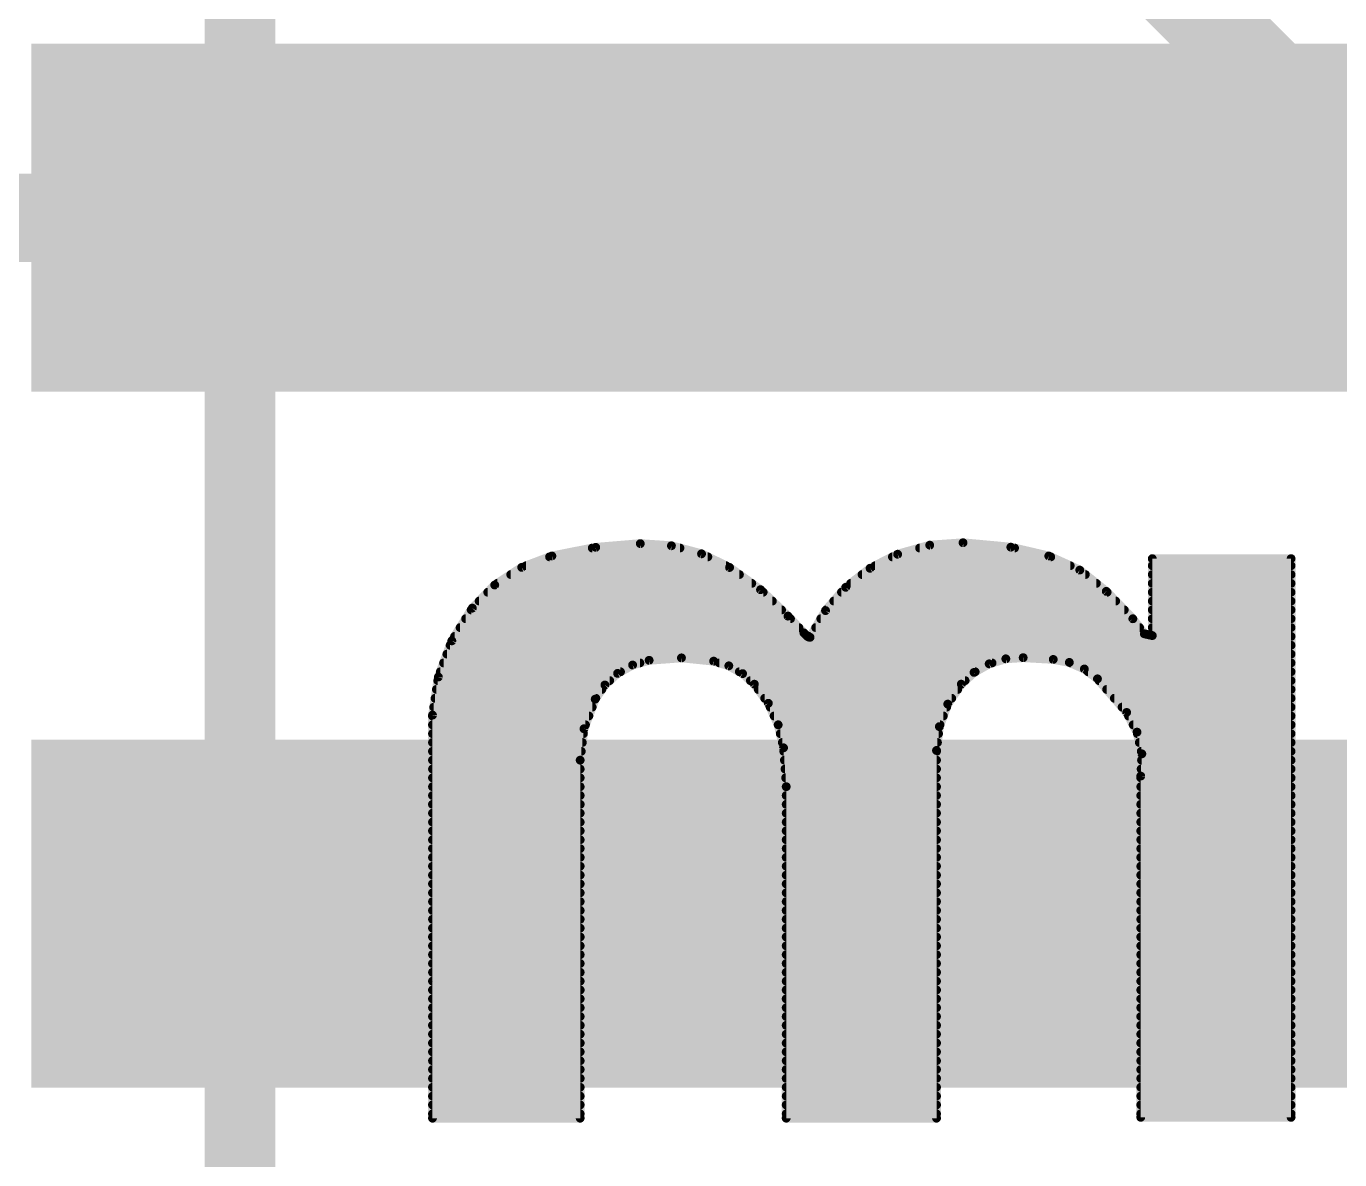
# Model space of a CAD drawing. Extents: x -109 to 32, y -1 to 19.
# Drawn here: x 5.196 to 8.969, y 9.723 to 12.98 of the extents above; entities that cross this region are included whole.
import ezdxf

# ---------------------------------------------------------------- set-up
doc = ezdxf.new("R2010")
doc.units = 0
for name, color, linetype in [('1', 12, 'CONTINUOUS'), ('16', 132, 'CONTINUOUS'), ('22', 53, 'CONTINUOUS'), ('51', 53, 'CONTINUOUS')]:
    doc.layers.add(name, color=color, linetype=linetype)

# ---------------------------------------------------------------- blocks, each defined once
blk = doc.blocks.new('RECT')
blk.add_solid([(-0.5, -0.5), (0.5, -0.5), (-0.5, 0.5), (0.5, 0.5)])

msp = doc.modelspace()

# ---------------------------------------------------------------- linework, layer by layer
at = {"layer": '1', "const_width": 0.254}
msp.add_lwpolyline([(4.7846, 12.43), (7.51, 12.43)], dxfattribs=at)
at = {"layer": '1', "const_width": 0.127}
msp.add_lwpolyline([(7.51, 12.3665, 1), (7.51, 12.4935)], format="xyb", dxfattribs=at)
at = {"layer": '16', "const_width": 0.254}
for points in [[(3.81, 17.78), (8.89, 12.7)], [(8.89, 12.7), (15.24, 12.7)]]:
    msp.add_lwpolyline(points, dxfattribs=at)
at = {"layer": '16', "const_width": 0.127}
for points in [[(8.89, 12.7635, 1), (8.89, 12.6365)], [(8.8451, 12.6551, 1), (8.9349, 12.7449)]]:
    msp.add_lwpolyline(points, format="xyb", dxfattribs=at)
at = {"layer": '22', "const_width": 0.0254}
for points in [[(7.8867, 11.496), (7.791, 11.4891)], [(8.0239, 11.4833), (7.8867, 11.496)], [(6.7056, 11.4579), (6.619, 11.4252)], [(6.8316, 11.4828), (6.7056, 11.4579)], [(6.8216, 11.4808), (7.0735, 11.4808)], [(6.9596, 11.4935), (6.8316, 11.4828)], [(7.049, 11.4874), (6.9596, 11.4935)], [(7.1356, 11.4642), (7.049, 11.4874)], [(7.2161, 11.4249), (7.1356, 11.4642)], [(7.6987, 11.463), (7.6197, 11.4227)], [(7.791, 11.4891), (7.6987, 11.463)], [(7.7618, 11.4808), (8.0347, 11.4808)], [(8.1331, 11.4579), (8.0239, 11.4833)], [(8.222, 11.4175), (8.1331, 11.4579)], [(6.619, 11.4252), (6.5415, 11.3745)], [(6.6316, 11.43), (7.2057, 11.43)], [(6.699, 11.4554), (7.1536, 11.4554)], [(7.305, 11.3611), (7.2161, 11.4249)], [(7.6197, 11.4227), (7.5499, 11.368)], [(7.6341, 11.43), (8.1945, 11.43)], [(7.6838, 11.4554), (8.1386, 11.4554)], [(8.829, 11.4503), (8.4303, 11.4503)], [(8.4303, 11.4503), (8.4303, 11.2293)], [(8.4303, 11.43), (8.829, 11.43)], [(8.829, 9.845), (8.829, 11.4503)], [(6.5875, 11.4046), (7.2444, 11.4046)], [(7.5966, 11.4046), (8.2381, 11.4046)], [(8.2982, 11.3563), (8.222, 11.4175)], [(8.4303, 11.4046), (8.829, 11.4046)], [(6.5415, 11.3745), (6.477, 11.3081)], [(6.5214, 11.3538), (7.3126, 11.3538)], [(6.5487, 11.3792), (7.2798, 11.3792)], [(7.3838, 11.2852), (7.305, 11.3611)], [(7.5499, 11.368), (7.4917, 11.3011)], [(7.5375, 11.3538), (8.3006, 11.3538)], [(7.5641, 11.3792), (8.2697, 11.3792)], [(8.3744, 11.2776), (8.2982, 11.3563)], [(8.4303, 11.3792), (8.829, 11.3792)], [(8.4303, 11.3538), (8.829, 11.3538)], [(6.477, 11.3081), (6.4182, 11.2142)], [(6.4967, 11.3284), (7.339, 11.3284)], [(7.5154, 11.3284), (8.3252, 11.3284)], [(8.4303, 11.3284), (8.829, 11.3284)], [(6.4579, 11.2776), (7.391, 11.2776)], [(6.4738, 11.303), (7.3653, 11.303)], [(7.4295, 11.237), (7.3838, 11.2852)], [(7.4917, 11.3011), (7.4473, 11.2243)], [(7.4781, 11.2776), (8.3744, 11.2776)], [(7.4933, 11.303), (8.3498, 11.303)], [(8.4074, 11.2344), (8.3744, 11.2776)], [(8.4303, 11.303), (8.829, 11.303)], [(8.4303, 11.2776), (8.829, 11.2776)], [(6.442, 11.2522), (7.4151, 11.2522)], [(7.4386, 11.2279), (7.4295, 11.237)], [(7.4634, 11.2522), (8.3938, 11.2522)], [(8.4303, 11.2293), (8.4074, 11.2344)], [(8.4303, 11.2522), (8.829, 11.2522)], [(6.4182, 11.2142), (6.3795, 11.1103)], [(6.4134, 11.2014), (8.829, 11.2014)], [(6.4261, 11.2268), (7.4402, 11.2268)], [(7.4426, 11.2252), (7.4386, 11.2279)], [(7.4473, 11.2243), (7.4426, 11.2252)], [(7.4487, 11.2268), (8.829, 11.2268)], [(6.404, 11.176), (8.829, 11.176)], [(6.9375, 11.1447), (6.985, 11.1582)], [(6.985, 11.1582), (7.0778, 11.1652)], [(7.0778, 11.1652), (7.1704, 11.1557)], [(7.1704, 11.1557), (7.2139, 11.1424)], [(7.9617, 11.1481), (8.0096, 11.1625)], [(8.0096, 11.1625), (8.0594, 11.1658)], [(8.0594, 11.1658), (8.1458, 11.1608)], [(8.1458, 11.1608), (8.1921, 11.1521)], [(6.3851, 11.1252), (6.9027, 11.1252)], [(6.3945, 11.1506), (6.9584, 11.1506)], [(6.8579, 11.0873), (6.8944, 11.1206)], [(6.8944, 11.1206), (6.9375, 11.1447)], [(7.187, 11.1506), (7.97, 11.1506)], [(7.2139, 11.1424), (7.2535, 11.12)], [(7.2442, 11.1252), (7.9215, 11.1252)], [(7.2535, 11.12), (7.2873, 11.0896)], [(7.8816, 11.0896), (7.9184, 11.1234)], [(7.9184, 11.1234), (7.9617, 11.1481)], [(8.1921, 11.1521), (8.2352, 11.1332)], [(8.1956, 11.1506), (8.829, 11.1506)], [(8.2352, 11.1332), (8.2728, 11.1049)], [(8.2458, 11.1252), (8.829, 11.1252)], [(6.3795, 11.1103), (6.3627, 11.0007)], [(6.3779, 11.0998), (6.8717, 11.0998)], [(6.8301, 11.0465), (6.8579, 11.0873)], [(7.2759, 11.0998), (7.8927, 11.0998)], [(7.2873, 11.0896), (7.3274, 11.0347)], [(7.8429, 11.0324), (7.8816, 11.0896)], [(8.2728, 11.1049), (8.3566, 11.0084)], [(8.2772, 11.0998), (8.829, 11.0998)], [(6.3701, 11.049), (6.8318, 11.049)], [(6.374, 11.0744), (6.8492, 11.0744)], [(6.7979, 10.9615), (6.8301, 11.0465)], [(7.2984, 11.0744), (7.8713, 11.0744)], [(7.3169, 11.049), (7.8541, 11.049)], [(8.2993, 11.0744), (8.829, 11.0744)], [(8.3213, 11.049), (8.829, 11.049)], [(6.3662, 11.0236), (6.8214, 11.0236)], [(7.3274, 11.0347), (7.3557, 10.973)], [(7.3325, 11.0236), (7.8396, 11.0236)], [(7.8187, 10.9677), (7.8429, 11.0324)], [(8.3434, 11.0236), (8.829, 11.0236)], [(8.3566, 11.0084), (8.3864, 10.9518)], [(6.3627, 11.0007), (6.3627, 9.8425)], [(6.3627, 10.9982), (6.8118, 10.9982)], [(6.3627, 10.9728), (6.8021, 10.9728)], [(7.3441, 10.9982), (7.8301, 10.9982)], [(7.3557, 10.973), (7.3711, 10.9068)], [(7.3557, 10.9728), (7.8206, 10.9728)], [(7.8105, 10.8991), (7.8187, 10.9677)], [(8.362, 10.9982), (8.829, 10.9982)], [(8.3754, 10.9728), (8.829, 10.9728)], [(6.3627, 10.9474), (6.7961, 10.9474)], [(6.7869, 10.8712), (6.7979, 10.9615)], [(7.3616, 10.9474), (7.8163, 10.9474)], [(8.3864, 10.9518), (8.4003, 10.8894)], [(8.3874, 10.9474), (8.829, 10.9474)], [(6.3627, 10.922), (6.7931, 10.922)], [(6.3627, 10.8966), (6.79, 10.8966)], [(7.3676, 10.922), (7.8132, 10.922)], [(7.3711, 10.9068), (7.3787, 10.795)], [(7.3718, 10.8966), (7.8105, 10.8966)], [(7.8105, 9.8425), (7.8105, 10.8991)], [(8.393, 10.922), (8.829, 10.922)], [(8.3987, 10.8966), (8.829, 10.8966)], [(6.3627, 10.8712), (6.7869, 10.8712)], [(6.7869, 9.8425), (6.7869, 10.8712)], [(7.3735, 10.8712), (7.8105, 10.8712)], [(8.4003, 10.8894), (8.3972, 10.8255)], [(8.3994, 10.8712), (8.829, 10.8712)], [(6.3627, 10.8458), (6.7869, 10.8458)], [(6.3627, 10.8204), (6.7869, 10.8204)], [(7.3752, 10.8458), (7.8105, 10.8458)], [(7.377, 10.8204), (7.8105, 10.8204)], [(8.3972, 10.8255), (8.3972, 9.845)], [(8.3972, 10.8204), (8.829, 10.8204)], [(8.3982, 10.8458), (8.829, 10.8458)], [(6.3627, 10.795), (6.7869, 10.795)], [(7.3787, 10.795), (7.3787, 9.8425)], [(7.3787, 10.795), (7.8105, 10.795)], [(8.3972, 10.795), (8.829, 10.795)], [(6.3627, 10.7696), (6.7869, 10.7696)], [(6.3627, 10.7442), (6.7869, 10.7442)], [(7.3787, 10.7696), (7.8105, 10.7696)], [(7.3787, 10.7442), (7.8105, 10.7442)], [(8.3972, 10.7696), (8.829, 10.7696)], [(8.3972, 10.7442), (8.829, 10.7442)], [(6.3627, 10.7188), (6.7869, 10.7188)], [(7.3787, 10.7188), (7.8105, 10.7188)], [(8.3972, 10.7188), (8.829, 10.7188)], [(6.3627, 10.6934), (6.7869, 10.6934)], [(6.3627, 10.668), (6.7869, 10.668)], [(7.3787, 10.6934), (7.8105, 10.6934)], [(7.3787, 10.668), (7.8105, 10.668)], [(8.3972, 10.6934), (8.829, 10.6934)], [(8.3972, 10.668), (8.829, 10.668)], [(6.3627, 10.6426), (6.7869, 10.6426)], [(7.3787, 10.6426), (7.8105, 10.6426)], [(8.3972, 10.6426), (8.829, 10.6426)], [(6.3627, 10.6172), (6.7869, 10.6172)], [(6.3627, 10.5918), (6.7869, 10.5918)], [(7.3787, 10.6172), (7.8105, 10.6172)], [(7.3787, 10.5918), (7.8105, 10.5918)], [(8.3972, 10.6172), (8.829, 10.6172)], [(8.3972, 10.5918), (8.829, 10.5918)], [(6.3627, 10.5664), (6.7869, 10.5664)], [(7.3787, 10.5664), (7.8105, 10.5664)], [(8.3972, 10.5664), (8.829, 10.5664)], [(6.3627, 10.541), (6.7869, 10.541)], [(6.3627, 10.5156), (6.7869, 10.5156)], [(7.3787, 10.541), (7.8105, 10.541)], [(7.3787, 10.5156), (7.8105, 10.5156)], [(8.3972, 10.541), (8.829, 10.541)], [(8.3972, 10.5156), (8.829, 10.5156)], [(6.3627, 10.4902), (6.7869, 10.4902)], [(7.3787, 10.4902), (7.8105, 10.4902)], [(8.3972, 10.4902), (8.829, 10.4902)], [(6.3627, 10.4648), (6.7869, 10.4648)], [(6.3627, 10.4394), (6.7869, 10.4394)], [(7.3787, 10.4648), (7.8105, 10.4648)], [(7.3787, 10.4394), (7.8105, 10.4394)], [(8.3972, 10.4648), (8.829, 10.4648)], [(8.3972, 10.4394), (8.829, 10.4394)], [(6.3627, 10.414), (6.7869, 10.414)], [(7.3787, 10.414), (7.8105, 10.414)], [(8.3972, 10.414), (8.829, 10.414)], [(6.3627, 10.3886), (6.7869, 10.3886)], [(6.3627, 10.3632), (6.7869, 10.3632)], [(7.3787, 10.3886), (7.8105, 10.3886)], [(7.3787, 10.3632), (7.8105, 10.3632)], [(8.3972, 10.3886), (8.829, 10.3886)], [(8.3972, 10.3632), (8.829, 10.3632)], [(6.3627, 10.3378), (6.7869, 10.3378)], [(7.3787, 10.3378), (7.8105, 10.3378)], [(8.3972, 10.3378), (8.829, 10.3378)], [(6.3627, 10.3124), (6.7869, 10.3124)], [(7.3787, 10.3124), (7.8105, 10.3124)], [(8.3972, 10.3124), (8.829, 10.3124)], [(6.3627, 10.287), (6.7869, 10.287)], [(6.3627, 10.2616), (6.7869, 10.2616)], [(7.3787, 10.287), (7.8105, 10.287)], [(7.3787, 10.2616), (7.8105, 10.2616)], [(8.3972, 10.287), (8.829, 10.287)], [(8.3972, 10.2616), (8.829, 10.2616)], [(6.3627, 10.2362), (6.7869, 10.2362)], [(7.3787, 10.2362), (7.8105, 10.2362)], [(8.3972, 10.2362), (8.829, 10.2362)], [(6.3627, 10.2108), (6.7869, 10.2108)], [(6.3627, 10.1854), (6.7869, 10.1854)], [(7.3787, 10.2108), (7.8105, 10.2108)], [(7.3787, 10.1854), (7.8105, 10.1854)], [(8.3972, 10.2108), (8.829, 10.2108)], [(8.3972, 10.1854), (8.829, 10.1854)], [(6.3627, 10.16), (6.7869, 10.16)], [(7.3787, 10.16), (7.8105, 10.16)], [(8.3972, 10.16), (8.829, 10.16)], [(6.3627, 10.1346), (6.7869, 10.1346)], [(6.3627, 10.1092), (6.7869, 10.1092)], [(7.3787, 10.1346), (7.8105, 10.1346)], [(7.3787, 10.1092), (7.8105, 10.1092)], [(8.3972, 10.1346), (8.829, 10.1346)], [(8.3972, 10.1092), (8.829, 10.1092)], [(6.3627, 10.0838), (6.7869, 10.0838)], [(7.3787, 10.0838), (7.8105, 10.0838)], [(8.3972, 10.0838), (8.829, 10.0838)], [(6.3627, 10.0584), (6.7869, 10.0584)], [(6.3627, 10.033), (6.7869, 10.033)], [(7.3787, 10.0584), (7.8105, 10.0584)], [(7.3787, 10.033), (7.8105, 10.033)], [(8.3972, 10.0584), (8.829, 10.0584)], [(8.3972, 10.033), (8.829, 10.033)], [(6.3627, 10.0076), (6.7869, 10.0076)], [(7.3787, 10.0076), (7.8105, 10.0076)], [(8.3972, 10.0076), (8.829, 10.0076)], [(6.3627, 9.9822), (6.7869, 9.9822)], [(6.3627, 9.9568), (6.7869, 9.9568)], [(7.3787, 9.9822), (7.8105, 9.9822)], [(7.3787, 9.9568), (7.8105, 9.9568)], [(8.3972, 9.9822), (8.829, 9.9822)], [(8.3972, 9.9568), (8.829, 9.9568)], [(6.3627, 9.9314), (6.7869, 9.9314)], [(7.3787, 9.9314), (7.8105, 9.9314)], [(8.3972, 9.9314), (8.829, 9.9314)], [(6.3627, 9.906), (6.7869, 9.906)], [(6.3627, 9.8806), (6.7869, 9.8806)], [(7.3787, 9.906), (7.8105, 9.906)], [(7.3787, 9.8806), (7.8105, 9.8806)], [(8.3972, 9.906), (8.829, 9.906)], [(8.3972, 9.8806), (8.829, 9.8806)], [(6.3627, 9.8552), (6.7869, 9.8552)], [(6.3627, 9.8425), (6.7869, 9.8425)], [(7.3787, 9.8552), (7.8105, 9.8552)], [(7.3787, 9.8425), (7.8105, 9.8425)], [(8.3972, 9.8552), (8.829, 9.8552)], [(8.3972, 9.845), (8.829, 9.845)]]:
    msp.add_lwpolyline(points, dxfattribs=at)
at = {"layer": '22', "const_width": 0.0127}
for points in [[(7.8873, 11.5023, 1), (7.8861, 11.4897)], [(7.8872, 11.4897, 1), (7.8862, 11.5023)], [(6.7044, 11.4641, 1), (6.7068, 11.4517)], [(6.7078, 11.452, 1), (6.7034, 11.4638)], [(6.8216, 11.4871, 1), (6.8216, 11.4745)], [(6.8311, 11.4891, 1), (6.8321, 11.4765)], [(6.8328, 11.4766, 1), (6.8304, 11.489)], [(6.96, 11.4998, 1), (6.9592, 11.4872)], [(6.9601, 11.4872, 1), (6.9591, 11.4998)], [(7.0506, 11.4935, 1), (7.0474, 11.4812)], [(7.0486, 11.481, 1), (7.0494, 11.4937)], [(7.0735, 11.4745, 1), (7.0735, 11.4871)], [(7.1384, 11.4699, 1), (7.1328, 11.4585)], [(7.1339, 11.4581, 1), (7.1372, 11.4703)], [(7.697, 11.4691, 1), (7.7004, 11.4569)], [(7.7016, 11.4573, 1), (7.6958, 11.4687)], [(7.7618, 11.4871, 1), (7.7618, 11.4745)], [(7.7906, 11.4954, 1), (7.7915, 11.4827)], [(7.7927, 11.4829, 1), (7.7893, 11.4952)], [(8.0253, 11.4895, 1), (8.0225, 11.4771)], [(8.0233, 11.477, 1), (8.0245, 11.4896)], [(8.0347, 11.4745, 1), (8.0347, 11.4871)], [(8.1357, 11.4637, 1), (8.1305, 11.4521)], [(8.1317, 11.4517, 1), (8.1345, 11.4641)], [(6.6167, 11.4312, 1), (6.6212, 11.4193)], [(6.6224, 11.4199, 1), (6.6155, 11.4306)], [(6.6316, 11.4363, 1), (6.6316, 11.4237)], [(6.699, 11.4618, 1), (6.699, 11.4491)], [(7.1536, 11.4491, 1), (7.1536, 11.4618)], [(7.2057, 11.4237, 1), (7.2057, 11.4363)], [(7.2198, 11.4301, 1), (7.2124, 11.4197)], [(7.2133, 11.4192, 1), (7.2189, 11.4306)], [(7.6168, 11.4283, 1), (7.6226, 11.417)], [(7.6236, 11.4177, 1), (7.6158, 11.4277)], [(7.6341, 11.4363, 1), (7.6341, 11.4237)], [(7.6838, 11.4618, 1), (7.6838, 11.4491)], [(8.1386, 11.4491, 1), (8.1386, 11.4618)], [(8.1945, 11.4237, 1), (8.1945, 11.4363)], [(8.4367, 11.4503, 1), (8.424, 11.4503)], [(8.4303, 11.4566, 1), (8.4303, 11.444)], [(8.4303, 11.4363, 1), (8.4303, 11.4237)], [(8.8354, 11.4503, 1), (8.8227, 11.4503)], [(8.829, 11.444, 1), (8.829, 11.4566)], [(8.829, 11.4237, 1), (8.829, 11.4363)], [(6.5875, 11.4109, 1), (6.5875, 11.3983)], [(7.2444, 11.3983, 1), (7.2444, 11.4109)], [(7.5966, 11.4109, 1), (7.5966, 11.3983)], [(8.226, 11.4224, 1), (8.2181, 11.4125)], [(8.2194, 11.4117, 1), (8.2247, 11.4232)], [(8.2381, 11.3983, 1), (8.2381, 11.4109)], [(8.4303, 11.4109, 1), (8.4303, 11.3983)], [(8.829, 11.3983, 1), (8.829, 11.4109)], [(6.5214, 11.3601, 1), (6.5214, 11.3475)], [(6.538, 11.3798, 1), (6.545, 11.3692)], [(6.5461, 11.3701, 1), (6.537, 11.3789)], [(6.5487, 11.3856, 1), (6.5487, 11.3729)], [(7.2798, 11.3729, 1), (7.2798, 11.3856)], [(7.3094, 11.3657, 1), (7.3006, 11.3565)], [(7.3013, 11.3559, 1), (7.3087, 11.3663)], [(7.3126, 11.3475, 1), (7.3126, 11.3601)], [(7.5375, 11.3601, 1), (7.5375, 11.3475)], [(7.5459, 11.373, 1), (7.5538, 11.363)], [(7.5546, 11.3639, 1), (7.5451, 11.3722)], [(7.5641, 11.3856, 1), (7.5641, 11.3729)], [(8.2697, 11.3729, 1), (8.2697, 11.3856)], [(8.3028, 11.3607, 1), (8.2936, 11.3519)], [(8.2942, 11.3513, 1), (8.3022, 11.3613)], [(8.3006, 11.3475, 1), (8.3006, 11.3601)], [(8.4303, 11.3856, 1), (8.4303, 11.3729)], [(8.4303, 11.3601, 1), (8.4303, 11.3475)], [(8.829, 11.3729, 1), (8.829, 11.3856)], [(8.829, 11.3475, 1), (8.829, 11.3601)], [(6.4724, 11.3125, 1), (6.4816, 11.3037)], [(6.4824, 11.3047, 1), (6.4716, 11.3115)], [(6.4967, 11.3347, 1), (6.4967, 11.3221)], [(7.339, 11.3221, 1), (7.339, 11.3347)], [(7.5154, 11.3347, 1), (7.5154, 11.3221)], [(8.3252, 11.3221, 1), (8.3252, 11.3347)], [(8.4303, 11.3347, 1), (8.4303, 11.3221)], [(8.829, 11.3221, 1), (8.829, 11.3347)], [(6.4579, 11.284, 1), (6.4579, 11.2713)], [(6.4738, 11.3094, 1), (6.4738, 11.2967)], [(7.3653, 11.2967, 1), (7.3653, 11.3094)], [(7.3884, 11.2896, 1), (7.3792, 11.2808)], [(7.3794, 11.2806, 1), (7.3882, 11.2898)], [(7.391, 11.2713, 1), (7.391, 11.284)], [(7.4781, 11.284, 1), (7.4781, 11.2713)], [(7.4869, 11.3053, 1), (7.4965, 11.2969)], [(7.4972, 11.2979, 1), (7.4862, 11.3043)], [(7.4933, 11.3094, 1), (7.4933, 11.2967)], [(8.3498, 11.2967, 1), (8.3498, 11.3094)], [(8.3794, 11.2815, 1), (8.3694, 11.2737)], [(8.3698, 11.2732, 1), (8.379, 11.282)], [(8.3744, 11.2713, 1), (8.3744, 11.284)], [(8.4303, 11.3094, 1), (8.4303, 11.2967)], [(8.4303, 11.284, 1), (8.4303, 11.2713)], [(8.829, 11.2967, 1), (8.829, 11.3094)], [(8.829, 11.2713, 1), (8.829, 11.284)], [(6.442, 11.2585, 1), (6.442, 11.2459)], [(7.4151, 11.2459, 1), (7.4151, 11.2585)], [(7.434, 11.2415, 1), (7.425, 11.2325)], [(7.4249, 11.2326, 1), (7.4341, 11.2414)], [(7.4634, 11.2585, 1), (7.4634, 11.2459)], [(8.3938, 11.2459, 1), (8.3938, 11.2585)], [(8.4088, 11.2406, 1), (8.406, 11.2282)], [(8.4024, 11.2305, 1), (8.4124, 11.2383)], [(8.4303, 11.2585, 1), (8.4303, 11.2459)], [(8.829, 11.2459, 1), (8.829, 11.2585)], [(6.4134, 11.2078, 1), (6.4134, 11.1951)], [(6.4128, 11.2175, 1), (6.4235, 11.2108)], [(6.4241, 11.2119, 1), (6.4122, 11.2164)], [(6.4261, 11.2332, 1), (6.4261, 11.2205)], [(7.4421, 11.2332, 1), (7.4351, 11.2226)], [(7.4341, 11.2234, 1), (7.4431, 11.2324)], [(7.4438, 11.2315, 1), (7.4414, 11.219)], [(7.439, 11.22, 1), (7.4461, 11.2305)], [(7.4402, 11.2205, 1), (7.4402, 11.2332)], [(7.4418, 11.2275, 1), (7.4528, 11.2211)], [(7.4487, 11.2332, 1), (7.4487, 11.2205)], [(7.4461, 11.2181, 1), (7.4485, 11.2305)], [(8.424, 11.2293, 1), (8.4367, 11.2293)], [(8.4289, 11.2231, 1), (8.4317, 11.2355)], [(8.829, 11.2205, 1), (8.829, 11.2332)], [(8.829, 11.1951, 1), (8.829, 11.2078)], [(6.404, 11.1823, 1), (6.404, 11.1697)], [(6.9845, 11.1645, 1), (6.9855, 11.1519)], [(6.9867, 11.1521, 1), (6.9833, 11.1643)], [(7.0785, 11.1715, 1), (7.0772, 11.1588)], [(7.0783, 11.1588, 1), (7.0773, 11.1715)], [(7.1723, 11.1618, 1), (7.1685, 11.1496)], [(7.1698, 11.1494, 1), (7.171, 11.162)], [(8.0092, 11.1688, 1), (8.01, 11.1562)], [(8.0114, 11.1564, 1), (8.0077, 11.1686)], [(8.0598, 11.1721, 1), (8.059, 11.1595)], [(8.0598, 11.1595, 1), (8.059, 11.1721)], [(8.147, 11.167, 1), (8.1446, 11.1546)], [(8.1454, 11.1545, 1), (8.1462, 11.1671)], [(8.829, 11.1697, 1), (8.829, 11.1823)], [(6.3851, 11.1316, 1), (6.3851, 11.1189)], [(6.3945, 11.157, 1), (6.3945, 11.1443)], [(6.8913, 11.1261, 1), (6.8975, 11.115)], [(6.8987, 11.1159, 1), (6.8901, 11.1253)], [(6.9027, 11.1189, 1), (6.9027, 11.1316)], [(6.9358, 11.1508, 1), (6.9393, 11.1385)], [(6.9406, 11.1391, 1), (6.9344, 11.1502)], [(6.9584, 11.1443, 1), (6.9584, 11.157)], [(7.187, 11.157, 1), (7.187, 11.1443)], [(7.217, 11.1479, 1), (7.2108, 11.1368)], [(7.212, 11.1363, 1), (7.2157, 11.1484)], [(7.2442, 11.1316, 1), (7.2442, 11.1189)], [(7.2577, 11.1247, 1), (7.2492, 11.1153)], [(7.2503, 11.1145, 1), (7.2566, 11.1255)], [(7.9152, 11.1289, 1), (7.9215, 11.1179)], [(7.9227, 11.1187, 1), (7.9141, 11.1281)], [(7.9215, 11.1189, 1), (7.9215, 11.1316)], [(7.9599, 11.1542, 1), (7.9636, 11.142)], [(7.9649, 11.1426, 1), (7.9586, 11.1536)], [(7.97, 11.1443, 1), (7.97, 11.157)], [(8.1946, 11.158, 1), (8.1895, 11.1463)], [(8.1956, 11.157, 1), (8.1956, 11.1443)], [(8.1909, 11.1459, 1), (8.1932, 11.1584)], [(8.239, 11.1383, 1), (8.2313, 11.1281)], [(8.2326, 11.1274, 1), (8.2377, 11.139)], [(8.2458, 11.1316, 1), (8.2458, 11.1189)], [(8.829, 11.1443, 1), (8.829, 11.157)], [(8.829, 11.1189, 1), (8.829, 11.1316)], [(6.3779, 11.1061, 1), (6.3779, 11.0935)], [(6.3736, 11.1125, 1), (6.3855, 11.108)], [(6.3858, 11.1093, 1), (6.3733, 11.1112)], [(6.8537, 11.092, 1), (6.8622, 11.0826)], [(6.8632, 11.0837, 1), (6.8527, 11.0909)], [(6.8717, 11.0935, 1), (6.8717, 11.1061)], [(7.2759, 11.1061, 1), (7.2759, 11.0935)], [(7.2924, 11.0933, 1), (7.2822, 11.0859)], [(7.2831, 11.0849, 1), (7.2915, 11.0943)], [(7.8773, 11.0943, 1), (7.8859, 11.0849)], [(7.8869, 11.086, 1), (7.8763, 11.0932)], [(7.8927, 11.0935, 1), (7.8927, 11.1061)], [(8.2776, 11.1091, 1), (8.268, 11.1007)], [(8.269, 11.0998, 1), (8.2766, 11.11)], [(8.2772, 11.1061, 1), (8.2772, 11.0935)], [(8.829, 11.0935, 1), (8.829, 11.1061)], [(6.3701, 11.0554, 1), (6.3701, 11.0427)], [(6.374, 11.0808, 1), (6.374, 11.0681)], [(6.8249, 11.0501, 1), (6.8353, 11.0429)], [(6.836, 11.0442, 1), (6.8242, 11.0488)], [(6.8318, 11.0427, 1), (6.8318, 11.0554)], [(6.8492, 11.0681, 1), (6.8492, 11.0808)], [(7.2984, 11.0808, 1), (7.2984, 11.0681)], [(7.3169, 11.0554, 1), (7.3169, 11.0427)], [(7.8541, 11.0427, 1), (7.8541, 11.0554)], [(7.8713, 11.0681, 1), (7.8713, 11.0808)], [(8.2993, 11.0808, 1), (8.2993, 11.0681)], [(8.3213, 11.0554, 1), (8.3213, 11.0427)], [(8.829, 11.0681, 1), (8.829, 11.0808)], [(8.829, 11.0427, 1), (8.829, 11.0554)], [(6.3662, 11.0299, 1), (6.3662, 11.0173)], [(6.8214, 11.0173, 1), (6.8214, 11.0299)], [(7.3331, 11.0374, 1), (7.3216, 11.0321)], [(7.3222, 11.031, 1), (7.3325, 11.0385)], [(7.3325, 11.0299, 1), (7.3325, 11.0173)], [(7.8376, 11.036, 1), (7.8481, 11.0288)], [(7.8488, 11.0302, 1), (7.8369, 11.0346)], [(7.8396, 11.0173, 1), (7.8396, 11.0299)], [(8.3434, 11.0299, 1), (8.3434, 11.0173)], [(8.3622, 11.0114, 1), (8.351, 11.0054)], [(8.3518, 11.0042, 1), (8.3614, 11.0126)], [(8.829, 11.0173, 1), (8.829, 11.0299)], [(6.3691, 11.0007, 1), (6.3563, 11.0007)], [(6.3627, 11.0046, 1), (6.3627, 10.9919)], [(6.3564, 11.0017, 1), (6.369, 10.9997)], [(6.3627, 10.9792, 1), (6.3627, 10.9665)], [(6.8021, 10.9665, 1), (6.8021, 10.9792)], [(6.8118, 10.9919, 1), (6.8118, 11.0046)], [(7.3441, 11.0046, 1), (7.3441, 10.9919)], [(7.3619, 10.9744, 1), (7.3495, 10.9715)], [(7.3557, 10.9792, 1), (7.3557, 10.9665)], [(7.3499, 10.9703, 1), (7.3614, 10.9756)], [(7.825, 10.9669, 1), (7.8124, 10.9684)], [(7.8206, 10.9665, 1), (7.8206, 10.9792)], [(7.8301, 10.9919, 1), (7.8301, 11.0046)], [(8.362, 11.0046, 1), (8.362, 10.9919)], [(8.3754, 10.9792, 1), (8.3754, 10.9665)], [(8.829, 10.9919, 1), (8.829, 11.0046)], [(8.829, 10.9665, 1), (8.829, 10.9792)], [(6.3627, 10.9537, 1), (6.3627, 10.9411)], [(6.8042, 10.9607, 1), (6.7915, 10.9622)], [(6.7919, 10.9637, 1), (6.8038, 10.9592)], [(6.7961, 10.9411, 1), (6.7961, 10.9537)], [(7.3616, 10.9537, 1), (7.3616, 10.9411)], [(7.8128, 10.9699, 1), (7.8247, 10.9655)], [(7.8163, 10.9411, 1), (7.8163, 10.9537)], [(8.3926, 10.9532, 1), (8.3802, 10.9504)], [(8.3808, 10.9489, 1), (8.392, 10.9548)], [(8.3874, 10.9537, 1), (8.3874, 10.9411)], [(8.829, 10.9411, 1), (8.829, 10.9537)], [(6.3627, 10.9284, 1), (6.3627, 10.9157)], [(6.3627, 10.903, 1), (6.3627, 10.8903)], [(6.79, 10.8903, 1), (6.79, 10.903)], [(6.7931, 10.9157, 1), (6.7931, 10.9284)], [(7.3676, 10.9284, 1), (7.3676, 10.9157)], [(7.3774, 10.9072, 1), (7.3648, 10.9064)], [(7.3649, 10.9054, 1), (7.3773, 10.9082)], [(7.3718, 10.903, 1), (7.3718, 10.8903)], [(7.8169, 10.8991, 1), (7.8041, 10.8991)], [(7.8042, 10.8999, 1), (7.8168, 10.8983)], [(7.8105, 10.8903, 1), (7.8105, 10.903)], [(7.8132, 10.9157, 1), (7.8132, 10.9284)], [(8.393, 10.9284, 1), (8.393, 10.9157)], [(8.3987, 10.903, 1), (8.3987, 10.8903)], [(8.829, 10.9157, 1), (8.829, 10.9284)], [(8.829, 10.8903, 1), (8.829, 10.903)], [(6.3627, 10.8775, 1), (6.3627, 10.8649)], [(6.7933, 10.8712, 1), (6.7805, 10.8712)], [(6.7806, 10.872, 1), (6.7932, 10.8704)], [(6.7869, 10.8649, 1), (6.7869, 10.8775)], [(7.3735, 10.8775, 1), (7.3735, 10.8649)], [(7.8105, 10.8649, 1), (7.8105, 10.8775)], [(8.3994, 10.8775, 1), (8.3994, 10.8649)], [(8.4066, 10.8891, 1), (8.3939, 10.8897)], [(8.3941, 10.888, 1), (8.4065, 10.8908)], [(8.829, 10.8649, 1), (8.829, 10.8775)], [(6.3627, 10.8521, 1), (6.3627, 10.8395)], [(6.3627, 10.8268, 1), (6.3627, 10.8141)], [(6.7869, 10.8395, 1), (6.7869, 10.8521)], [(6.7869, 10.8141, 1), (6.7869, 10.8268)], [(7.3752, 10.8521, 1), (7.3752, 10.8395)], [(7.377, 10.8268, 1), (7.377, 10.8141)], [(7.8105, 10.8395, 1), (7.8105, 10.8521)], [(7.8105, 10.8141, 1), (7.8105, 10.8268)], [(8.3972, 10.8268, 1), (8.3972, 10.8141)], [(8.3909, 10.8258, 1), (8.4035, 10.8252)], [(8.4035, 10.8255, 1), (8.3909, 10.8255)], [(8.3982, 10.8521, 1), (8.3982, 10.8395)], [(8.829, 10.8395, 1), (8.829, 10.8521)], [(8.829, 10.8141, 1), (8.829, 10.8268)], [(6.3627, 10.8013, 1), (6.3627, 10.7887)], [(6.7869, 10.7887, 1), (6.7869, 10.8013)], [(7.3851, 10.795, 1), (7.3723, 10.795)], [(7.3787, 10.8013, 1), (7.3787, 10.7887)], [(7.3724, 10.7946, 1), (7.385, 10.7954)], [(7.8105, 10.7887, 1), (7.8105, 10.8013)], [(8.3972, 10.8013, 1), (8.3972, 10.7887)], [(8.829, 10.7887, 1), (8.829, 10.8013)], [(6.3627, 10.7759, 1), (6.3627, 10.7633)], [(6.3627, 10.7506, 1), (6.3627, 10.7379)], [(6.7869, 10.7633, 1), (6.7869, 10.7759)], [(6.7869, 10.7379, 1), (6.7869, 10.7506)], [(7.3787, 10.7759, 1), (7.3787, 10.7633)], [(7.3787, 10.7506, 1), (7.3787, 10.7379)], [(7.8105, 10.7633, 1), (7.8105, 10.7759)], [(7.8105, 10.7379, 1), (7.8105, 10.7506)], [(8.3972, 10.7759, 1), (8.3972, 10.7633)], [(8.3972, 10.7506, 1), (8.3972, 10.7379)], [(8.829, 10.7633, 1), (8.829, 10.7759)], [(8.829, 10.7379, 1), (8.829, 10.7506)], [(6.3627, 10.7251, 1), (6.3627, 10.7125)], [(6.7869, 10.7125, 1), (6.7869, 10.7251)], [(7.3787, 10.7251, 1), (7.3787, 10.7125)], [(7.8105, 10.7125, 1), (7.8105, 10.7251)], [(8.3972, 10.7251, 1), (8.3972, 10.7125)], [(8.829, 10.7125, 1), (8.829, 10.7251)], [(6.3627, 10.6997, 1), (6.3627, 10.6871)], [(6.3627, 10.6744, 1), (6.3627, 10.6617)], [(6.7869, 10.6871, 1), (6.7869, 10.6997)], [(6.7869, 10.6617, 1), (6.7869, 10.6744)], [(7.3787, 10.6997, 1), (7.3787, 10.6871)], [(7.3787, 10.6744, 1), (7.3787, 10.6617)], [(7.8105, 10.6871, 1), (7.8105, 10.6997)], [(7.8105, 10.6617, 1), (7.8105, 10.6744)], [(8.3972, 10.6997, 1), (8.3972, 10.6871)], [(8.3972, 10.6744, 1), (8.3972, 10.6617)], [(8.829, 10.6871, 1), (8.829, 10.6997)], [(8.829, 10.6617, 1), (8.829, 10.6744)], [(6.3627, 10.6489, 1), (6.3627, 10.6363)], [(6.7869, 10.6363, 1), (6.7869, 10.6489)], [(7.3787, 10.6489, 1), (7.3787, 10.6363)], [(7.8105, 10.6363, 1), (7.8105, 10.6489)], [(8.3972, 10.6489, 1), (8.3972, 10.6363)], [(8.829, 10.6363, 1), (8.829, 10.6489)], [(6.3627, 10.5982, 1), (6.3627, 10.5855)], [(6.3627, 10.6235, 1), (6.3627, 10.6109)], [(6.7869, 10.6109, 1), (6.7869, 10.6235)], [(6.7869, 10.5855, 1), (6.7869, 10.5982)], [(7.3787, 10.5982, 1), (7.3787, 10.5855)], [(7.3787, 10.6235, 1), (7.3787, 10.6109)], [(7.8105, 10.6109, 1), (7.8105, 10.6235)], [(7.8105, 10.5855, 1), (7.8105, 10.5982)], [(8.3972, 10.5982, 1), (8.3972, 10.5855)], [(8.3972, 10.6235, 1), (8.3972, 10.6109)], [(8.829, 10.6109, 1), (8.829, 10.6235)], [(8.829, 10.5855, 1), (8.829, 10.5982)], [(6.3627, 10.5727, 1), (6.3627, 10.5601)], [(6.7869, 10.5601, 1), (6.7869, 10.5727)], [(7.3787, 10.5727, 1), (7.3787, 10.5601)], [(7.8105, 10.5601, 1), (7.8105, 10.5727)], [(8.3972, 10.5727, 1), (8.3972, 10.5601)], [(8.829, 10.5601, 1), (8.829, 10.5727)], [(6.3627, 10.522, 1), (6.3627, 10.5093)], [(6.3627, 10.5473, 1), (6.3627, 10.5347)], [(6.7869, 10.5347, 1), (6.7869, 10.5473)], [(6.7869, 10.5093, 1), (6.7869, 10.522)], [(7.3787, 10.522, 1), (7.3787, 10.5093)], [(7.3787, 10.5473, 1), (7.3787, 10.5347)], [(7.8105, 10.5347, 1), (7.8105, 10.5473)], [(7.8105, 10.5093, 1), (7.8105, 10.522)], [(8.3972, 10.522, 1), (8.3972, 10.5093)], [(8.3972, 10.5473, 1), (8.3972, 10.5347)], [(8.829, 10.5347, 1), (8.829, 10.5473)], [(8.829, 10.5093, 1), (8.829, 10.522)], [(6.3627, 10.4965, 1), (6.3627, 10.4839)], [(6.7869, 10.4839, 1), (6.7869, 10.4965)], [(7.3787, 10.4965, 1), (7.3787, 10.4839)], [(7.8105, 10.4839, 1), (7.8105, 10.4965)], [(8.3972, 10.4965, 1), (8.3972, 10.4839)], [(8.829, 10.4839, 1), (8.829, 10.4965)], [(6.3627, 10.4458, 1), (6.3627, 10.4331)], [(6.3627, 10.4711, 1), (6.3627, 10.4585)], [(6.7869, 10.4585, 1), (6.7869, 10.4711)], [(6.7869, 10.4331, 1), (6.7869, 10.4458)], [(7.3787, 10.4458, 1), (7.3787, 10.4331)], [(7.3787, 10.4711, 1), (7.3787, 10.4585)], [(7.8105, 10.4585, 1), (7.8105, 10.4711)], [(7.8105, 10.4331, 1), (7.8105, 10.4458)], [(8.3972, 10.4458, 1), (8.3972, 10.4331)], [(8.3972, 10.4711, 1), (8.3972, 10.4585)], [(8.829, 10.4585, 1), (8.829, 10.4711)], [(8.829, 10.4331, 1), (8.829, 10.4458)], [(6.3627, 10.4203, 1), (6.3627, 10.4077)], [(6.7869, 10.4077, 1), (6.7869, 10.4203)], [(7.3787, 10.4203, 1), (7.3787, 10.4077)], [(7.8105, 10.4077, 1), (7.8105, 10.4203)], [(8.3972, 10.4203, 1), (8.3972, 10.4077)], [(8.829, 10.4077, 1), (8.829, 10.4203)], [(6.3627, 10.3696, 1), (6.3627, 10.3569)], [(6.3627, 10.3949, 1), (6.3627, 10.3823)], [(6.7869, 10.3823, 1), (6.7869, 10.3949)], [(6.7869, 10.3569, 1), (6.7869, 10.3696)], [(7.3787, 10.3696, 1), (7.3787, 10.3569)], [(7.3787, 10.3949, 1), (7.3787, 10.3823)], [(7.8105, 10.3823, 1), (7.8105, 10.3949)], [(7.8105, 10.3569, 1), (7.8105, 10.3696)], [(8.3972, 10.3696, 1), (8.3972, 10.3569)], [(8.3972, 10.3949, 1), (8.3972, 10.3823)], [(8.829, 10.3823, 1), (8.829, 10.3949)], [(8.829, 10.3569, 1), (8.829, 10.3696)], [(6.3627, 10.3441, 1), (6.3627, 10.3315)], [(6.7869, 10.3315, 1), (6.7869, 10.3441)], [(7.3787, 10.3441, 1), (7.3787, 10.3315)], [(7.8105, 10.3315, 1), (7.8105, 10.3441)], [(8.3972, 10.3441, 1), (8.3972, 10.3315)], [(8.829, 10.3315, 1), (8.829, 10.3441)], [(6.3627, 10.3187, 1), (6.3627, 10.3061)], [(6.7869, 10.3061, 1), (6.7869, 10.3187)], [(7.3787, 10.3187, 1), (7.3787, 10.3061)], [(7.8105, 10.3061, 1), (7.8105, 10.3187)], [(8.3972, 10.3187, 1), (8.3972, 10.3061)], [(8.829, 10.3061, 1), (8.829, 10.3187)], [(6.3627, 10.2934, 1), (6.3627, 10.2807)], [(6.3627, 10.2679, 1), (6.3627, 10.2553)], [(6.7869, 10.2807, 1), (6.7869, 10.2934)], [(6.7869, 10.2553, 1), (6.7869, 10.2679)], [(7.3787, 10.2934, 1), (7.3787, 10.2807)], [(7.3787, 10.2679, 1), (7.3787, 10.2553)], [(7.8105, 10.2807, 1), (7.8105, 10.2934)], [(7.8105, 10.2553, 1), (7.8105, 10.2679)], [(8.3972, 10.2934, 1), (8.3972, 10.2807)], [(8.3972, 10.2679, 1), (8.3972, 10.2553)], [(8.829, 10.2807, 1), (8.829, 10.2934)], [(8.829, 10.2553, 1), (8.829, 10.2679)], [(6.3627, 10.2425, 1), (6.3627, 10.2299)], [(6.7869, 10.2299, 1), (6.7869, 10.2425)], [(7.3787, 10.2425, 1), (7.3787, 10.2299)], [(7.8105, 10.2299, 1), (7.8105, 10.2425)], [(8.3972, 10.2425, 1), (8.3972, 10.2299)], [(8.829, 10.2299, 1), (8.829, 10.2425)], [(6.3627, 10.2172, 1), (6.3627, 10.2045)], [(6.3627, 10.1918, 1), (6.3627, 10.1791)], [(6.7869, 10.2045, 1), (6.7869, 10.2172)], [(6.7869, 10.1791, 1), (6.7869, 10.1918)], [(7.3787, 10.2172, 1), (7.3787, 10.2045)], [(7.3787, 10.1918, 1), (7.3787, 10.1791)], [(7.8105, 10.2045, 1), (7.8105, 10.2172)], [(7.8105, 10.1791, 1), (7.8105, 10.1918)], [(8.3972, 10.2172, 1), (8.3972, 10.2045)], [(8.3972, 10.1918, 1), (8.3972, 10.1791)], [(8.829, 10.2045, 1), (8.829, 10.2172)], [(8.829, 10.1791, 1), (8.829, 10.1918)], [(6.3627, 10.1663, 1), (6.3627, 10.1537)], [(6.7869, 10.1537, 1), (6.7869, 10.1663)], [(7.3787, 10.1663, 1), (7.3787, 10.1537)], [(7.8105, 10.1537, 1), (7.8105, 10.1663)], [(8.3972, 10.1663, 1), (8.3972, 10.1537)], [(8.829, 10.1537, 1), (8.829, 10.1663)], [(6.3627, 10.141, 1), (6.3627, 10.1283)], [(6.3627, 10.1156, 1), (6.3627, 10.1029)], [(6.7869, 10.1283, 1), (6.7869, 10.141)], [(6.7869, 10.1029, 1), (6.7869, 10.1156)], [(7.3787, 10.141, 1), (7.3787, 10.1283)], [(7.3787, 10.1156, 1), (7.3787, 10.1029)], [(7.8105, 10.1283, 1), (7.8105, 10.141)], [(7.8105, 10.1029, 1), (7.8105, 10.1156)], [(8.3972, 10.141, 1), (8.3972, 10.1283)], [(8.3972, 10.1156, 1), (8.3972, 10.1029)], [(8.829, 10.1283, 1), (8.829, 10.141)], [(8.829, 10.1029, 1), (8.829, 10.1156)], [(6.3627, 10.0901, 1), (6.3627, 10.0775)], [(6.7869, 10.0775, 1), (6.7869, 10.0901)], [(7.3787, 10.0901, 1), (7.3787, 10.0775)], [(7.8105, 10.0775, 1), (7.8105, 10.0901)], [(8.3972, 10.0901, 1), (8.3972, 10.0775)], [(8.829, 10.0775, 1), (8.829, 10.0901)], [(6.3627, 10.0648, 1), (6.3627, 10.0521)], [(6.3627, 10.0394, 1), (6.3627, 10.0267)], [(6.7869, 10.0521, 1), (6.7869, 10.0648)], [(6.7869, 10.0267, 1), (6.7869, 10.0394)], [(7.3787, 10.0648, 1), (7.3787, 10.0521)], [(7.3787, 10.0394, 1), (7.3787, 10.0267)], [(7.8105, 10.0521, 1), (7.8105, 10.0648)], [(7.8105, 10.0267, 1), (7.8105, 10.0394)], [(8.3972, 10.0648, 1), (8.3972, 10.0521)], [(8.3972, 10.0394, 1), (8.3972, 10.0267)], [(8.829, 10.0521, 1), (8.829, 10.0648)], [(8.829, 10.0267, 1), (8.829, 10.0394)], [(6.3627, 10.0139, 1), (6.3627, 10.0013)], [(6.7869, 10.0013, 1), (6.7869, 10.0139)], [(7.3787, 10.0139, 1), (7.3787, 10.0013)], [(7.8105, 10.0013, 1), (7.8105, 10.0139)], [(8.3972, 10.0139, 1), (8.3972, 10.0013)], [(8.829, 10.0013, 1), (8.829, 10.0139)], [(6.3627, 9.9886, 1), (6.3627, 9.9759)], [(6.3627, 9.9632, 1), (6.3627, 9.9505)], [(6.7869, 9.9759, 1), (6.7869, 9.9886)], [(6.7869, 9.9505, 1), (6.7869, 9.9632)], [(7.3787, 9.9886, 1), (7.3787, 9.9759)], [(7.3787, 9.9632, 1), (7.3787, 9.9505)], [(7.8105, 9.9759, 1), (7.8105, 9.9886)], [(7.8105, 9.9505, 1), (7.8105, 9.9632)], [(8.3972, 9.9886, 1), (8.3972, 9.9759)], [(8.3972, 9.9632, 1), (8.3972, 9.9505)], [(8.829, 9.9759, 1), (8.829, 9.9886)], [(8.829, 9.9505, 1), (8.829, 9.9632)], [(6.3627, 9.9377, 1), (6.3627, 9.9251)], [(6.7869, 9.9251, 1), (6.7869, 9.9377)], [(7.3787, 9.9377, 1), (7.3787, 9.9251)], [(7.8105, 9.9251, 1), (7.8105, 9.9377)], [(8.3972, 9.9377, 1), (8.3972, 9.9251)], [(8.829, 9.9251, 1), (8.829, 9.9377)], [(6.3627, 9.9123, 1), (6.3627, 9.8997)], [(6.3627, 9.887, 1), (6.3627, 9.8743)], [(6.7869, 9.8997, 1), (6.7869, 9.9123)], [(6.7869, 9.8743, 1), (6.7869, 9.887)], [(7.3787, 9.9123, 1), (7.3787, 9.8997)], [(7.3787, 9.887, 1), (7.3787, 9.8743)], [(7.8105, 9.8997, 1), (7.8105, 9.9123)], [(7.8105, 9.8743, 1), (7.8105, 9.887)], [(8.3972, 9.9123, 1), (8.3972, 9.8997)], [(8.3972, 9.887, 1), (8.3972, 9.8743)], [(8.829, 9.8997, 1), (8.829, 9.9123)], [(8.829, 9.8743, 1), (8.829, 9.887)], [(6.3563, 9.8425, 1), (6.3691, 9.8425)], [(6.3627, 9.8489, 1), (6.3627, 9.8362)], [(6.3627, 9.8615, 1), (6.3627, 9.8489)], [(6.7805, 9.8425, 1), (6.7933, 9.8425)], [(6.7869, 9.8489, 1), (6.7869, 9.8615)], [(6.7869, 9.8362, 1), (6.7869, 9.8489)], [(7.3723, 9.8425, 1), (7.3851, 9.8425)], [(7.3787, 9.8489, 1), (7.3787, 9.8362)], [(7.3787, 9.8615, 1), (7.3787, 9.8489)], [(7.8041, 9.8425, 1), (7.8169, 9.8425)], [(7.8105, 9.8489, 1), (7.8105, 9.8615)], [(7.8105, 9.8362, 1), (7.8105, 9.8489)], [(8.3972, 9.8514, 1), (8.3972, 9.8387)], [(8.3972, 9.8615, 1), (8.3972, 9.8489)], [(8.3909, 9.845, 1), (8.4035, 9.845)], [(8.8227, 9.845, 1), (8.8354, 9.845)], [(8.829, 9.8489, 1), (8.829, 9.8615)], [(8.829, 9.8387, 1), (8.829, 9.8514)]]:
    msp.add_lwpolyline(points, format="xyb", dxfattribs=at)
at = {"layer": '51', "const_width": 0.2032}
msp.add_lwpolyline([(5.81, 14.63), (5.81, 8.23)], dxfattribs=at)

# ---------------------------------------------------------------- block references
at = {"layer": '1', "yscale": 4.6, "rotation": 90}
for p in [(7.51, 12.43), (7.51, 10.43)]:
    msp.add_blockref('RECT', p, dxfattribs=at)

doc.saveas('drawing.dxf')
